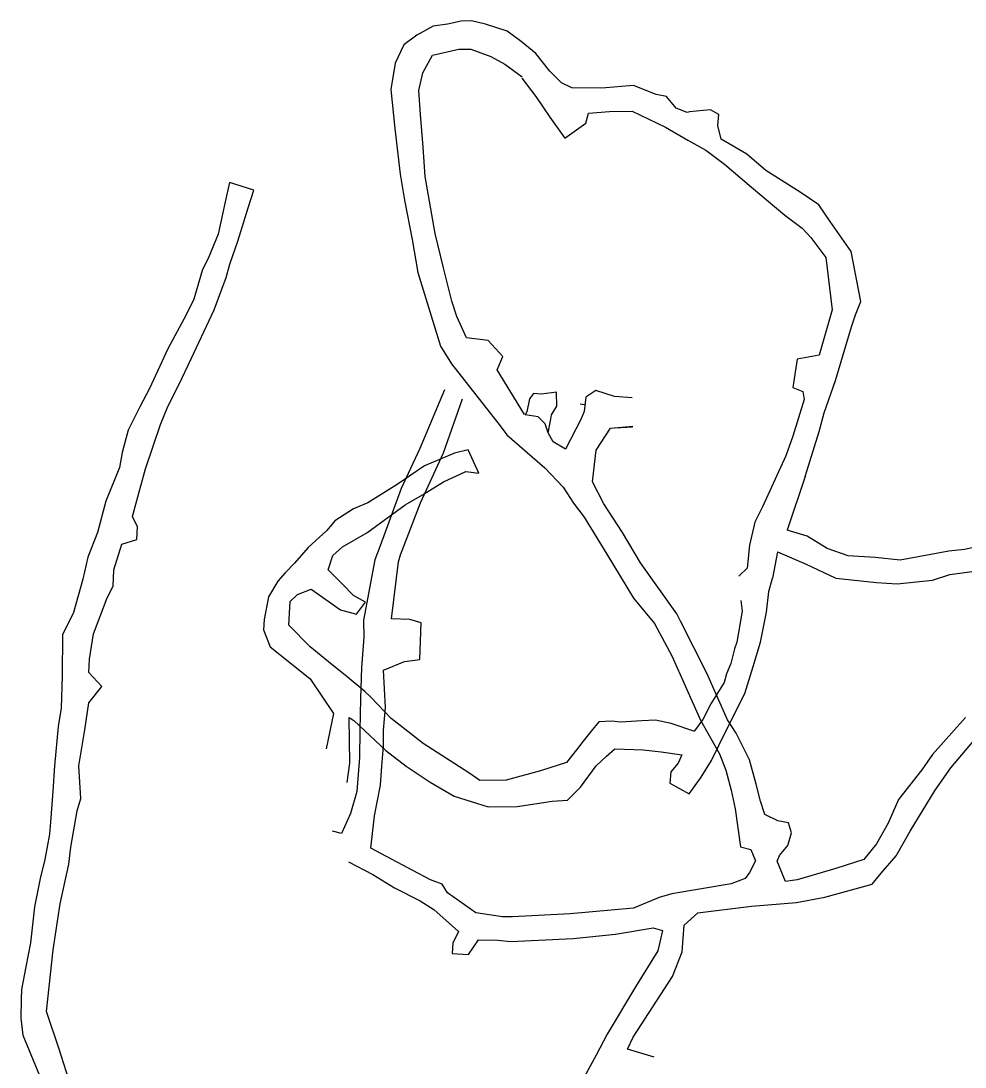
# Model space of a CAD drawing. Header units: metres. Extents: x 750344 to 750907, y 4168989 to 4169866.
# Drawn here: x 750405.5 to 750523, y 4169373.3 to 4169503.5 of the extents above; entities that cross this region are included whole.
import ezdxf

# ---------------------------------------------------------------- set-up
doc = ezdxf.new("R2010")
doc.units = ezdxf.units.M
doc.header["$MEASUREMENT"] = 0
doc.layers.add('kartal ocak', color=7, linetype='Continuous', lineweight=25)
doc.layers.add('Rüstem', color=140, linetype='Continuous')

msp = doc.modelspace()

# ---------------------------------------------------------------- linework, layer by layer
at = {"layer": 'kartal ocak'}
for p, q in [((750456.83, 4169502.81, 811.66), (750454.78, 4169501.71, 811.58)), ((750458.6, 4169503.08, 811.61), (750456.83, 4169502.81, 811.66)), ((750460.3, 4169503.45, 811.7), (750458.6, 4169503.08, 811.61)), ((750461.59, 4169503.47, 811.91), (750460.3, 4169503.45, 811.7)), ((750463.31, 4169503.08, 811.87), (750461.59, 4169503.47, 811.91)), ((750466.04, 4169502.2, 811.74), (750463.31, 4169503.08, 811.87)), ((750454.78, 4169501.71, 811.58), (750453.16, 4169500.47, 811.5)), ((750467.76, 4169500.91, 813.21), (750466.04, 4169502.2, 811.74)), ((750453.16, 4169500.47, 811.5), (750452.08, 4169498.23, 811.27)), ((750456.75, 4169499.22, 811.42), (750460, 4169499.96, 811.55)), ((750460, 4169499.96, 811.55), (750461.49, 4169499.97, 811.64)), ((750461.49, 4169499.97, 811.64), (750464, 4169499.03, 811.86)), ((750469.61, 4169499.41, 811.78), (750467.76, 4169500.91, 813.21)), ((750455.53, 4169497.02, 811.42), (750456.75, 4169499.22, 811.42)), ((750464, 4169499.03, 811.86), (750465.75, 4169498.09, 811.9)), ((750471.34, 4169497.21, 811.41), (750469.61, 4169499.41, 811.78)), ((750452.08, 4169498.23, 811.27), (750451.56, 4169494.92, 811.73)), ((750465.75, 4169498.09, 811.9), (750467.88, 4169496.5, 812.07)), ((750472.77, 4169495.76, 810.77), (750471.34, 4169497.21, 811.41)), ((750455.04, 4169494.82, 811.57), (750455.53, 4169497.02, 811.42)), ((750467.87, 4169496.36, 811.69), (750469.61, 4169494.06, 811.24)), ((750451.56, 4169494.92, 811.73), (750452.04, 4169490.07, 812.25)), ((750455.26, 4169491.81, 812.16), (750455.04, 4169494.82, 811.57)), ((750474.09, 4169495.16, 810.58), (750472.77, 4169495.76, 810.77)), ((750477.82, 4169495.1, 810.58), (750474.09, 4169495.16, 810.58)), ((750481.75, 4169495.43, 810.58), (750477.82, 4169495.1, 810.58)), ((750484.58, 4169494.29, 809.78), (750481.75, 4169495.43, 810.58)), ((750469.61, 4169494.06, 811.24), (750471.34, 4169491.47, 811)), ((750485.85, 4169494.08, 809.53), (750484.58, 4169494.29, 809.78)), ((750487.07, 4169492.62, 809.33), (750485.85, 4169494.08, 809.53)), ((750475.82, 4169490.73, 810.56), (750476.15, 4169491.98, 810.63)), ((750476.15, 4169491.98, 810.63), (750478.77, 4169492.19, 810.61)), ((750478.77, 4169492.19, 810.61), (750481.6, 4169492.23, 810.58)), ((750481.6, 4169492.23, 810.58), (750485.71, 4169490.25, 809.57)), ((750488.44, 4169492.06, 809.24), (750487.07, 4169492.62, 809.33)), ((750488.73, 4169492.15, 809.05), (750488.44, 4169492.06, 809.24)), ((750491.33, 4169492.41, 808.59), (750488.73, 4169492.15, 809.05)), ((750492.38, 4169491.82, 808.59), (750491.33, 4169492.41, 808.59)), ((750455.59, 4169487.75, 812.85), (750455.26, 4169491.81, 812.16)), ((750471.34, 4169491.47, 811), (750473.22, 4169488.87, 810.56)), ((750473.22, 4169488.87, 810.56), (750475.82, 4169490.73, 810.56)), ((750492.25, 4169490.45, 808.67), (750492.38, 4169491.82, 808.59)), ((750452.04, 4169490.07, 812.25), (750452.72, 4169484.4, 813.31)), ((750485.71, 4169490.25, 809.57), (750488.52, 4169488.62, 808.98)), ((750492.66, 4169488.74, 808.34), (750492.25, 4169490.45, 808.67)), ((750488.52, 4169488.62, 808.98), (750490.73, 4169487.39, 808.52)), ((750495.83, 4169486.89, 807.74), (750492.66, 4169488.74, 808.34)), ((750455.81, 4169484.1, 813.47), (750455.59, 4169487.75, 812.85)), ((750490.73, 4169487.39, 808.52), (750493.06, 4169485.66, 808.19)), ((750498.23, 4169484.85, 807.47), (750495.83, 4169486.89, 807.74)), ((750493.06, 4169485.66, 808.19), (750496.44, 4169482.8, 807.59)), ((750452.72, 4169484.4, 813.31), (750453.24, 4169481.15, 813.91)), ((750457.07, 4169477.03, 814.82), (750455.81, 4169484.1, 813.47)), ((750502.48, 4169482.15, 806.71), (750498.23, 4169484.85, 807.47)), ((750496.44, 4169482.8, 807.59), (750500.59, 4169479.29, 806.74)), ((750504.8, 4169480.57, 806.49), (750502.48, 4169482.15, 806.71)), ((750453.24, 4169481.15, 813.91), (750454.22, 4169476.26, 814.71)), ((750506.21, 4169478.5, 806.08), (750504.8, 4169480.57, 806.49)), ((750500.59, 4169479.29, 806.74), (750502.74, 4169477.67, 806.38)), ((750502.74, 4169477.67, 806.38), (750503.79, 4169476.52, 805.97)), ((750508.82, 4169474.79, 805.56), (750506.21, 4169478.5, 806.08)), ((750454.22, 4169476.26, 814.71), (750454.91, 4169472.15, 815.27)), ((750458.09, 4169472.74, 815.49), (750457.07, 4169477.03, 814.82)), ((750503.79, 4169476.52, 805.97), (750505.67, 4169474.03, 805.51)), ((750505.67, 4169474.03, 805.51), (750506.45, 4169467.52, 804.6)), ((750510.03, 4169468.57, 804.94), (750508.82, 4169474.79, 805.56)), ((750459.16, 4169468.61, 816.45), (750458.09, 4169472.74, 815.49)), ((750454.91, 4169472.15, 815.27), (750457.74, 4169462.98, 817.19)), ((750459.76, 4169466.69, 816.95), (750459.16, 4169468.61, 816.45)), ((750509.35, 4169466.91, 804.63), (750510.03, 4169468.57, 804.94)), ((750506.45, 4169467.52, 804.6), (750504.83, 4169461.88, 803.59)), ((750460.97, 4169464.02, 817.35), (750459.76, 4169466.69, 816.95)), ((750508.86, 4169465.4, 804.34), (750509.35, 4169466.91, 804.63)), ((750506.86, 4169458.74, 803.42), (750508.86, 4169465.4, 804.34)), ((750463.68, 4169463.69, 817.22), (750460.97, 4169464.02, 817.35)), ((750465.48, 4169461.72, 817.07), (750463.68, 4169463.69, 817.22)), ((750457.74, 4169462.98, 817.19), (750459.09, 4169460.81, 817.28)), ((750459.09, 4169460.81, 817.28), (750465.14, 4169453.08, 818.38)), ((750464.8, 4169460.03, 817.01), (750465.48, 4169461.72, 817.07)), ((750502.11, 4169461.39, 803.86), (750501.57, 4169457.86, 803.81)), ((750504.83, 4169461.88, 803.59), (750502.11, 4169461.39, 803.86)), ((750468.18, 4169454.5, 818.54), (750464.8, 4169460.03, 817.01)), ((750505.49, 4169454.68, 802.89), (750506.86, 4169458.74, 803.42)), ((750458.21, 4169457.57, 831.98), (750455.17, 4169450.24, 831.61)), ((750469.29, 4169457.09, 822.77), (750468.82, 4169456.45, 821.88)), ((750470.3, 4169457.02, 822.66), (750469.29, 4169457.09, 822.77)), ((750472.15, 4169457.26, 822.48), (750470.3, 4169457.02, 822.66)), ((750472.2, 4169455.51, 821.02), (750472.15, 4169457.26, 822.48)), ((750477.06, 4169457.47, 819.64), (750475.81, 4169456.63, 819.87)), ((750479.38, 4169456.71, 819.15), (750477.06, 4169457.47, 819.64)), ((750501.57, 4169457.86, 803.81), (750502.83, 4169457.35, 803.54)), ((750502.83, 4169457.35, 803.54), (750502.97, 4169456.36, 803.04)), ((750458.09, 4169449.73, 831.63), (750460.48, 4169456.43, 831.95)), ((750468.82, 4169456.45, 821.88), (750468.46, 4169454.84, 819.89)), ((750471.54, 4169454.47, 819.91), (750472.2, 4169455.51, 821.02)), ((750475.71, 4169455.7, 819.74), (750475.12, 4169455.78, 820.57)), ((750475.81, 4169456.63, 819.87), (750475.62, 4169454.85, 819.63)), ((750481.59, 4169456.55, 819.64), (750479.38, 4169456.71, 819.15)), ((750502.97, 4169456.36, 803.04), (750501.56, 4169451.78, 802.31)), ((750468.46, 4169454.84, 819.89), (750468.27, 4169454.43, 818.25)), ((750469.89, 4169454.21, 818.75), (750468.27, 4169454.43, 818.25)), ((750470.75, 4169453.31, 818.72), (750469.89, 4169454.21, 818.75)), ((750471.43, 4169453.71, 819.45), (750471.54, 4169454.47, 819.91)), ((750475.39, 4169454.36, 819.62), (750475.19, 4169453.86, 819.51)), ((750475.62, 4169454.85, 819.63), (750475.39, 4169454.36, 819.62)), ((750504.85, 4169452.38, 802.39), (750505.49, 4169454.68, 802.89)), ((750465.14, 4169453.08, 818.38), (750465.99, 4169451.95, 818.77)), ((750471.12, 4169452.21, 818.84), (750470.75, 4169453.31, 818.72)), ((750471.12, 4169452.21, 818.84), (750471.43, 4169453.71, 819.45)), ((750475.19, 4169453.86, 819.51), (750473.28, 4169450.17, 819.75)), ((750478.89, 4169452.8, 819.58), (750481.66, 4169453.05, 819.64)), ((750481.64, 4169452.92, 815.34), (750479.46, 4169452.77, 815.34)), ((750465.99, 4169451.95, 818.77), (750470.73, 4169447.85, 819.97)), ((750471.75, 4169451.11, 819.27), (750471.12, 4169452.21, 818.84)), ((750477.08, 4169450.04, 819.51), (750478.89, 4169452.8, 819.58)), ((750501.56, 4169451.78, 802.31), (750500.7, 4169449.34, 801.88)), ((750503.11, 4169446.77, 802.01), (750504.85, 4169452.38, 802.39)), ((750455.17, 4169450.24, 831.61), (750452.84, 4169445.27, 831.47)), ((750473.28, 4169450.17, 819.75), (750471.75, 4169451.11, 819.27)), ((750455.26, 4169443.51, 831.41), (750458.09, 4169449.73, 831.63)), ((750459.46, 4169449.66, 785.79), (750455.72, 4169448.09, 786.57)), ((750461.19, 4169450.1, 786.6), (750459.46, 4169449.66, 785.79)), ((750462.51, 4169447.19, 786.67), (750461.19, 4169450.1, 786.6)), ((750476.64, 4169446.13, 820.54), (750477.08, 4169450.04, 819.51)), ((750500.7, 4169449.34, 801.88), (750497.8, 4169442.99, 801.74)), ((750455.72, 4169448.09, 786.57), (750452.32, 4169445.76, 787.05)), ((750470.73, 4169447.85, 819.97), (750473.01, 4169445.43, 820.6)), ((750458.11, 4169446.1, 786.42), (750460.89, 4169447.38, 785.79)), ((750460.89, 4169447.38, 785.79), (750462.51, 4169447.19, 786.67)), ((750503.11, 4169446.77, 802.01), (750500.86, 4169440.11, 801.19)), ((750452.32, 4169445.76, 787.05), (750448.69, 4169443.51, 787.91)), ((750452.84, 4169445.27, 831.47), (750450.22, 4169438.16, 831.22)), ((750455.48, 4169444.48, 787.01), (750458.11, 4169446.1, 786.42)), ((750473.01, 4169445.43, 820.6), (750474.27, 4169443.47, 821.04)), ((750478.04, 4169443.37, 821.56), (750476.64, 4169446.13, 820.54)), ((750453.34, 4169443.27, 787.12), (750455.48, 4169444.48, 787.01)), ((750446.91, 4169442.75, 788.18), (750444.6, 4169441.27, 788.18)), ((750448.69, 4169443.51, 787.91), (750446.91, 4169442.75, 788.18)), ((750448.58, 4169439.76, 788.18), (750453.34, 4169443.27, 787.12)), ((750452.76, 4169437.03, 831.27), (750455.26, 4169443.51, 831.41)), ((750474.27, 4169443.47, 821.04), (750475.61, 4169441.71, 821.52)), ((750480.39, 4169439.82, 822.3), (750478.04, 4169443.37, 821.56)), ((750497.8, 4169442.99, 801.74), (750496.85, 4169441.11, 800.99)), ((750444.6, 4169441.27, 788.18), (750443.59, 4169440.05, 789.1)), ((750475.61, 4169441.71, 821.52), (750478.44, 4169437.13, 822.47)), ((750496.85, 4169441.11, 800.99), (750496.19, 4169438.22, 800.63)), ((750443.59, 4169440.05, 789.1), (750441.27, 4169437.94, 789.25)), ((750482.63, 4169436.02, 823.38), (750480.39, 4169439.82, 822.3)), ((750503.37, 4169439.35, 800.89), (750500.86, 4169440.11, 801.19)), ((750445.54, 4169438.01, 789.1), (750448.58, 4169439.76, 788.18)), ((750505.83, 4169437.8, 800.61), (750503.37, 4169439.35, 800.89)), ((750441.27, 4169437.94, 789.25), (750439.55, 4169435.99, 789.29)), ((750444.32, 4169436.95, 789.23), (750445.54, 4169438.01, 789.1)), ((750450.22, 4169438.16, 831.22), (750449.56, 4169436.42, 830.9)), ((750496.19, 4169438.22, 800.63), (750495.88, 4169435.38, 800.08)), ((750499.65, 4169437.39, 800.9), (750499.06, 4169434.12, 800.2)), ((750499.65, 4169437.39, 800.9), (750503.21, 4169435.85, 800.91)), ((750508.44, 4169436.9, 800.47), (750505.83, 4169437.8, 800.61)), ((750521, 4169437.49, 798.28), (750514.94, 4169436.38, 799.38)), ((750522.94, 4169437.7, 798.09), (750521, 4169437.49, 798.28)), ((750526.06, 4169438.39, 797.83), (750522.94, 4169437.7, 798.09)), ((750439.55, 4169435.99, 789.29), (750438.4, 4169434.78, 789.29)), ((750443.75, 4169435.16, 788.92), (750444.32, 4169436.95, 789.23)), ((750449.56, 4169436.42, 830.9), (750448.16, 4169428.89, 831.24)), ((750451.65, 4169429.05, 831.09), (750452.51, 4169436.16, 830.94)), ((750452.51, 4169436.16, 830.94), (750452.76, 4169437.03, 831.27)), ((750478.44, 4169437.13, 822.47), (750481.76, 4169431.65, 824.02)), ((750487.14, 4169429.67, 824.89), (750482.63, 4169436.02, 823.38)), ((750511.81, 4169436.7, 799.82), (750508.44, 4169436.9, 800.47)), ((750514.94, 4169436.38, 799.38), (750511.81, 4169436.7, 799.82)), ((750438.4, 4169434.78, 789.29), (750437.49, 4169433.75, 789.3)), ((750445.51, 4169433.44, 788.94), (750443.75, 4169435.16, 788.92)), ((750495.88, 4169435.38, 800.08), (750494.87, 4169434.36, 799.73)), ((750503.21, 4169435.85, 800.91), (750506.92, 4169434.12, 800.55)), ((750518.93, 4169433.86, 798.55), (750521.12, 4169434.6, 798.47)), ((750521.12, 4169434.6, 798.47), (750524.46, 4169435.02, 798.03)), ((750437.49, 4169433.75, 789.3), (750436.34, 4169431.8, 789.34)), ((750446.89, 4169431.95, 788.82), (750445.51, 4169433.44, 788.94)), ((750498.59, 4169432.47, 799.88), (750499.06, 4169434.12, 800.2)), ((750506.92, 4169434.12, 800.55), (750511.98, 4169433.6, 799.84)), ((750511.98, 4169433.6, 799.84), (750514.56, 4169433.41, 799.57)), ((750514.56, 4169433.41, 799.57), (750518.93, 4169433.86, 798.55)), ((750439.01, 4169431.24, 789.36), (750439.95, 4169432.1, 789.26)), ((750439.95, 4169432.1, 789.26), (750441.64, 4169432.74, 789.18)), ((750441.64, 4169432.74, 789.18), (750445.3, 4169430.19, 788.91)), ((750498.28, 4169429.91, 799.2), (750498.59, 4169432.47, 799.88)), ((750436.34, 4169431.8, 789.34), (750435.79, 4169429, 789.2)), ((750438.84, 4169428.29, 790.53), (750439.01, 4169431.24, 789.36)), ((750448.38, 4169431.12, 789.11), (750446.89, 4169431.95, 788.82)), ((750447.26, 4169429.63, 789.11), (750448.38, 4169431.12, 789.11)), ((750481.76, 4169431.65, 824.02), (750484.35, 4169428.5, 824.85)), ((750495.11, 4169431.34, 799.39), (750495.28, 4169430, 799.54)), ((750445.3, 4169430.19, 788.91), (750447.26, 4169429.63, 789.11)), ((750487.64, 4169428.7, 825.11), (750487.14, 4169429.67, 824.89)), ((750495.28, 4169430, 799.54), (750494.61, 4169426.16, 798.53)), ((750497.56, 4169426.17, 798.53), (750498.28, 4169429.91, 799.2)), ((750435.79, 4169429, 789.2), (750435.71, 4169427.71, 789.2)), ((750441.51, 4169425.6, 790.34), (750438.84, 4169428.29, 790.53)), ((750448.16, 4169428.89, 831.24), (750448.2, 4169426.79, 830.83)), ((750453.93, 4169428.98, 830.88), (750451.65, 4169429.05, 831.09)), ((750455.34, 4169428.58, 831.06), (750453.93, 4169428.98, 830.88)), ((750455.17, 4169424, 830.89), (750455.34, 4169428.58, 831.06)), ((750484.35, 4169428.5, 824.85), (750486.53, 4169424.48, 825.78)), ((750490.86, 4169422.29, 826.31), (750487.64, 4169428.7, 825.11)), ((750435.71, 4169427.71, 789.2), (750436.53, 4169425.6, 790.54)), ((750448.2, 4169426.79, 830.83), (750447.9, 4169423.01, 830.83)), ((750436.53, 4169425.6, 790.54), (750439.59, 4169423.13, 790.22)), ((750444.27, 4169423.36, 790.28), (750441.51, 4169425.6, 790.34)), ((750494.61, 4169426.16, 798.53), (750494.32, 4169425.32, 798.26)), ((750496.65, 4169423.12, 798.11), (750497.56, 4169426.17, 798.53)), ((750486.53, 4169424.48, 825.78), (750488.2, 4169420.64, 826.43)), ((750494.32, 4169425.32, 798.26), (750493.84, 4169423.5, 798.11)), ((750439.59, 4169423.13, 790.22), (750441.52, 4169421.61, 790.12)), ((750445.86, 4169422.06, 790.11), (750444.27, 4169423.36, 790.28)), ((750447.9, 4169423.01, 830.83), (750447.77, 4169419.17, 830.55)), ((750450.64, 4169422.66, 830.88), (750453.27, 4169423.74, 830.83)), ((750453.27, 4169423.74, 830.83), (750455.17, 4169424, 830.89)), ((750493.84, 4169423.5, 798.11), (750493.31, 4169422.22, 797.98)), ((750495.58, 4169419.79, 797.56), (750496.65, 4169423.12, 798.11)), ((750441.52, 4169421.61, 790.12), (750444.4, 4169417.29, 790.46)), ((750448.33, 4169420.01, 791.1), (750445.86, 4169422.06, 790.11)), ((750450.88, 4169418.03, 830.65), (750450.64, 4169422.66, 830.88)), ((750493.46, 4169416.51, 827.38), (750490.86, 4169422.29, 826.31)), ((750493.31, 4169422.22, 797.98), (750493.01, 4169421.16, 797.47)), ((750488.2, 4169420.64, 826.43), (750490.08, 4169416.45, 827.14)), ((750493.01, 4169421.16, 797.47), (750491.35, 4169418.47, 796.97)), ((750447.77, 4169419.17, 830.55), (750447.69, 4169415.16, 830.48)), ((750449.06, 4169419.31, 791.32), (750448.33, 4169420.01, 791.1)), ((750451.61, 4169416.65, 791.34), (750449.06, 4169419.31, 791.32)), ((750493.28, 4169415.18, 796.9), (750495.58, 4169419.79, 797.56)), ((750450.62, 4169415.21, 830.46), (750450.88, 4169418.03, 830.65)), ((750491.35, 4169418.47, 796.97), (750490.38, 4169416.52, 796.76)), ((750444.4, 4169417.29, 790.46), (750443.51, 4169412.87, 790.38)), ((750446.36, 4169416.78, 790.79), (750446.94, 4169416.41, 791.08)), ((750446.46, 4169411.09, 790.46), (750446.36, 4169416.78, 790.79)), ((750446.94, 4169416.41, 791.08), (750450.91, 4169412.68, 791.48)), ((750453.08, 4169415.5, 791.75), (750451.61, 4169416.65, 791.34)), ((750482.78, 4169416.37, 795.45), (750480.13, 4169416.19, 794.97)), ((750484.49, 4169416.45, 795.72), (750482.78, 4169416.37, 795.45)), ((750486.43, 4169416.04, 796.55), (750484.49, 4169416.45, 795.72)), ((750490.38, 4169416.52, 796.76), (750489.33, 4169415.12, 795.8)), ((750490.08, 4169416.45, 827.14), (750492.44, 4169412.26, 828.17)), ((750494.5, 4169414.83, 827.92), (750493.46, 4169416.51, 827.38)), ((750523.06, 4169416.79, 828.11), (750518.97, 4169412.17, 828.39)), ((750447.69, 4169415.16, 830.48), (750447.64, 4169411.81, 830.22)), ((750450.62, 4169413.24, 830.42), (750450.62, 4169415.21, 830.46)), ((750455.58, 4169413.55, 792.25), (750453.08, 4169415.5, 791.75)), ((750476.49, 4169415.07, 794.6), (750475.49, 4169413.84, 794.77)), ((750477.45, 4169416.23, 794.85), (750476.49, 4169415.07, 794.6)), ((750479.03, 4169416.35, 794.87), (750477.45, 4169416.23, 794.85)), ((750480.13, 4169416.19, 794.97), (750479.03, 4169416.35, 794.87)), ((750489.36, 4169415.04, 796.49), (750486.43, 4169416.04, 796.55)), ((750491.44, 4169411.43, 796.8), (750493.28, 4169415.18, 796.9)), ((750475.49, 4169413.84, 794.77), (750474.65, 4169412.75, 795.11)), ((750496.17, 4169411.52, 828.52), (750494.5, 4169414.83, 827.92)), ((750521.21, 4169410.52, 828.4), (750524.9, 4169414.82, 828.18)), ((750450.42, 4169410.75, 830.22), (750450.62, 4169413.24, 830.42)), ((750450.91, 4169412.68, 791.48), (750453.47, 4169410.71, 792.25)), ((750461.27, 4169409.91, 793.04), (750455.58, 4169413.55, 792.25)), ((750474.65, 4169412.75, 795.11), (750473.4, 4169411.19, 794.61)), ((750478.4, 4169411.96, 794.67), (750479.42, 4169412.87, 794.73)), ((750479.42, 4169412.87, 794.73), (750482.93, 4169412.75, 796.55)), ((750482.93, 4169412.75, 796.55), (750485.19, 4169412.52, 796.55)), ((750485.19, 4169412.52, 796.55), (750487.75, 4169412.13, 796.29)), ((750447.64, 4169411.81, 830.22), (750447.32, 4169407.56, 830.14)), ((750473.4, 4169411.19, 794.61), (750470.17, 4169410.13, 794.31)), ((750477.09, 4169410.79, 794.75), (750478.4, 4169411.96, 794.67)), ((750487.75, 4169412.13, 796.29), (750487.29, 4169411.12, 796.07)), ((750490.16, 4169409.36, 796.09), (750491.44, 4169411.43, 796.8)), ((750492.44, 4169412.26, 828.17), (750493.23, 4169410.23, 828.46)), ((750496.99, 4169408.5, 828.84), (750496.17, 4169411.52, 828.52)), ((750518.97, 4169412.17, 828.39), (750517.63, 4169410.26, 828.41)), ((750446.1, 4169408.68, 790.73), (750446.46, 4169411.09, 790.46)), ((750450.27, 4169408.38, 830.27), (750450.42, 4169410.75, 830.22)), ((750453.47, 4169410.71, 792.25), (750456.45, 4169408.74, 792.68)), ((750462.62, 4169408.95, 793.32), (750461.27, 4169409.91, 793.04)), ((750470.17, 4169410.13, 794.31), (750465.9, 4169408.99, 793.78)), ((750475.14, 4169408.13, 794.31), (750477.09, 4169410.79, 794.75)), ((750486.38, 4169410.01, 795.6), (750486.28, 4169408.61, 795.6)), ((750487.29, 4169411.12, 796.07), (750486.38, 4169410.01, 795.6)), ((750493.23, 4169410.23, 828.46), (750493.89, 4169407.76, 828.77)), ((750517.63, 4169410.26, 828.41), (750514.73, 4169406.6, 828.81)), ((750519.29, 4169407.74, 828.88), (750521.21, 4169410.52, 828.4)), ((750456.45, 4169408.74, 792.68), (750459.43, 4169406.99, 792.74)), ((750465.9, 4169408.99, 793.78), (750462.62, 4169408.95, 793.32)), ((750486.28, 4169408.61, 795.6), (750488.66, 4169407.29, 795.6)), ((750488.66, 4169407.29, 795.6), (750490.16, 4169409.36, 796.09)), ((750447.32, 4169407.56, 830.14), (750446.53, 4169404.85, 829.85)), ((750449.53, 4169404.53, 830.08), (750450.27, 4169408.38, 830.27)), ((750473.52, 4169406.5, 794.36), (750475.14, 4169408.13, 794.31)), ((750493.89, 4169407.76, 828.77), (750494.4, 4169405.41, 829.14)), ((750497.55, 4169406.39, 829.24), (750496.99, 4169408.5, 828.84)), ((750516.18, 4169402.64, 828.9), (750519.29, 4169407.74, 828.88)), ((750459.43, 4169406.99, 792.74), (750463.68, 4169405.68, 793.32)), ((750467.26, 4169405.72, 793.78), (750471.62, 4169406.39, 794.2)), ((750471.62, 4169406.39, 794.2), (750473.52, 4169406.5, 794.36)), ((750498.1, 4169404.73, 829.61), (750497.55, 4169406.39, 829.24)), ((750514.73, 4169406.6, 828.81), (750513.43, 4169403.65, 828.9)), ((750446.53, 4169404.85, 829.85), (750445.42, 4169402.35, 829.97)), ((750463.68, 4169405.68, 793.32), (750467.26, 4169405.72, 793.78)), ((750494.4, 4169405.41, 829.14), (750495.04, 4169400.7, 829.85)), ((750499.7, 4169403.94, 829.68), (750498.1, 4169404.73, 829.61)), ((750449.05, 4169400.54, 829.76), (750449.53, 4169404.53, 830.08)), ((750501.05, 4169403.67, 829.92), (750499.7, 4169403.94, 829.68)), ((750501.39, 4169402.42, 829.95), (750501.05, 4169403.67, 829.92)), ((750513.43, 4169403.65, 828.9), (750512, 4169401.08, 828.95)), ((750445.42, 4169402.35, 829.97), (750444.29, 4169402.66, 830.21)), ((750500.95, 4169400.86, 829.97), (750501.39, 4169402.42, 829.95)), ((750514.42, 4169399.57, 828.97), (750516.18, 4169402.64, 828.9)), ((750499.93, 4169399.63, 829.6), (750500.95, 4169400.86, 829.97)), ((750512, 4169401.08, 828.95), (750510.41, 4169399.11, 828.94)), ((750451, 4169399.48, 829.84), (750449.05, 4169400.54, 829.76)), ((750454.29, 4169397.75, 829.63), (750451, 4169399.48, 829.84)), ((750495.04, 4169400.7, 829.85), (750496.36, 4169400.35, 829.86)), ((750496.36, 4169400.35, 829.86), (750496.92, 4169398.94, 829.65)), ((750499.61, 4169398.9, 829.59), (750499.93, 4169399.63, 829.6)), ((750512.55, 4169397.4, 829.02), (750514.42, 4169399.57, 828.97)), ((750446.3, 4169398.84, 829.68), (750449.31, 4169397.27, 829.71)), ((750496.92, 4169398.94, 829.65), (750496.19, 4169397.5, 829.44)), ((750500.64, 4169396.36, 829.33), (750499.61, 4169398.9, 829.59)), ((750510.41, 4169399.11, 828.94), (750506.92, 4169398, 829.21)), ((750449.31, 4169397.27, 829.71), (750452.01, 4169395.59, 829.34)), ((750456.48, 4169396.59, 829.31), (750454.29, 4169397.75, 829.63)), ((750496.19, 4169397.5, 829.44), (750495.66, 4169396.75, 829.54)), ((750506.92, 4169398, 829.21), (750502.12, 4169396.59, 829.4)), ((750511.46, 4169396.06, 829.17), (750512.55, 4169397.4, 829.02)), ((750452.01, 4169395.59, 829.34), (750455.21, 4169393.99, 829.31)), ((750457.94, 4169396.06, 829.82), (750456.48, 4169396.59, 829.31)), ((750458.6, 4169394.98, 829.64), (750457.94, 4169396.06, 829.82)), ((750493.89, 4169396.09, 829.5), (750486.5, 4169394.84, 829.78)), ((750495.66, 4169396.75, 829.54), (750493.89, 4169396.09, 829.5)), ((750502.12, 4169396.59, 829.4), (750500.64, 4169396.36, 829.33)), ((750505.55, 4169394.43, 829.4), (750511.46, 4169396.06, 829.17)), ((750462.14, 4169392.5, 829.61), (750458.6, 4169394.98, 829.64)), ((750484.96, 4169394.4, 829.86), (750481.74, 4169393.05, 829.48)), ((750486.5, 4169394.84, 829.78), (750484.96, 4169394.4, 829.86)), ((750502.03, 4169393.76, 829.52), (750505.55, 4169394.43, 829.4)), ((750455.21, 4169393.99, 829.31), (750456.91, 4169392.89, 829.45)), ((750481.74, 4169393.05, 829.48), (750473.87, 4169392.36, 829.57)), ((750489.74, 4169392.47, 829.75), (750496.44, 4169393.3, 829.58)), ((750496.44, 4169393.3, 829.58), (750502.03, 4169393.76, 829.52)), ((750456.91, 4169392.89, 829.45), (750459.98, 4169390.17, 829.89)), ((750465.43, 4169392, 829.62), (750462.14, 4169392.5, 829.61)), ((750466.71, 4169391.97, 829.6), (750465.43, 4169392, 829.62)), ((750473.87, 4169392.36, 829.57), (750466.71, 4169391.97, 829.6)), ((750488.03, 4169390.93, 829.76), (750489.74, 4169392.47, 829.75)), ((750479.51, 4169389.83, 829.4), (750484.2, 4169390.6, 829.45)), ((750484.2, 4169390.6, 829.45), (750485.35, 4169390.29, 829.77)), ((750487.82, 4169387.64, 829.7), (750488.03, 4169390.93, 829.76)), ((750459.98, 4169390.17, 829.89), (750459.25, 4169388.69, 829.86)), ((750461.21, 4169387.3, 829.93), (750462.45, 4169389.13, 829.96)), ((750462.45, 4169389.13, 829.96), (750464.87, 4169389.07, 829.57)), ((750464.87, 4169389.07, 829.57), (750466.48, 4169388.92, 829.6)), ((750466.48, 4169388.92, 829.6), (750474.24, 4169389.3, 829.7)), ((750474.24, 4169389.3, 829.7), (750479.51, 4169389.83, 829.4)), ((750485.35, 4169390.29, 829.77), (750484.76, 4169387.77, 829.72)), ((750459.25, 4169388.69, 829.86), (750459.2, 4169387.42, 829.91)), ((750484.76, 4169387.77, 829.72), (750482.01, 4169383.26, 829.78)), ((750459.2, 4169387.42, 829.91), (750461.21, 4169387.3, 829.93)), ((750486.58, 4169384.54, 829.82), (750487.82, 4169387.64, 829.7)), ((750481.69, 4169377, 829.94), (750486.58, 4169384.54, 829.82)), ((750482.01, 4169383.26, 829.78), (750478.47, 4169377.37, 829.85)), ((750478.47, 4169377.37, 829.85), (750477.12, 4169374.75, 829.95)), ((750481.01, 4169375.53, 829.81), (750481.69, 4169377, 829.94)), ((750477.12, 4169374.75, 829.95), (750474.87, 4169370.65, 829.9)), ((750484.33, 4169374.53, 830.12), (750481.01, 4169375.53, 829.81))]:
    msp.add_line(p, q, dxfattribs=at)
msp.add_point((750484.76, 4169387.77, 829.72), dxfattribs=at)
at = {"layer": 'Rüstem'}
for p, q in [((750431.46, 4169483.37, 878.35), (750430.93, 4169480.97, 878.35)), ((750434.52, 4169482.42, 878.35), (750431.46, 4169483.37, 878.35)), ((750433.81, 4169480.22, 878.35), (750434.52, 4169482.42, 878.35)), ((750430.93, 4169480.97, 878.35), (750430.06, 4169476.94, 879.35)), ((750432.5, 4169476.05, 879.25), (750433.81, 4169480.22, 878.35)), ((750430.06, 4169476.94, 879.35), (750428.83, 4169473.89, 879.73)), ((750431.51, 4169473.18, 879.7), (750432.5, 4169476.05, 879.25)), ((750428.83, 4169473.89, 879.73), (750428.13, 4169472.52, 880.55)), ((750428.13, 4169472.52, 880.55), (750427.06, 4169468.83, 880.76)), ((750431.08, 4169471.52, 880.46), (750431.51, 4169473.18, 879.7)), ((750429.56, 4169467.51, 880.76), (750431.08, 4169471.52, 880.46)), ((750427.06, 4169468.83, 880.76), (750426.09, 4169466.91, 880.74)), ((750426.72, 4169461.41, 880.28), (750429.56, 4169467.51, 880.76)), ((750426.09, 4169466.91, 880.74), (750423.79, 4169462.65, 880.29)), ((750423.79, 4169462.65, 880.29), (750421.51, 4169457.73, 880.14)), ((750425.16, 4169458.17, 880.25), (750426.72, 4169461.41, 880.28)), ((750423.81, 4169455.5, 880.09), (750425.16, 4169458.17, 880.25)), ((750421.51, 4169457.73, 880.14), (750420.27, 4169455.37, 880.17)), ((750422.88, 4169453.25, 880.22), (750423.81, 4169455.5, 880.09)), ((750420.27, 4169455.37, 880.17), (750418.85, 4169452.54, 880.25)), ((750421.01, 4169447.73, 880.27), (750422.88, 4169453.25, 880.22)), ((750418.85, 4169452.54, 880.25), (750418.11, 4169449.77, 880.22)), ((750418.11, 4169449.77, 880.22), (750417.8, 4169447.9, 880.57)), ((750417.8, 4169447.9, 880.57), (750416.1, 4169443.71, 880.32)), ((750419.94, 4169443.78, 880.23), (750421.01, 4169447.73, 880.27)), ((750416.1, 4169443.71, 880.32), (750415.04, 4169439.79, 880.75)), ((750419.41, 4169441.81, 880.02), (750419.94, 4169443.78, 880.23)), ((750420.05, 4169440.51, 880.15), (750419.41, 4169441.81, 880.02)), ((750419.96, 4169438.92, 880.02), (750420.05, 4169440.51, 880.15)), ((750415.04, 4169439.79, 880.75), (750413.86, 4169436.75, 880.44)), ((750418.1, 4169438.36, 880.39), (750419.96, 4169438.92, 880.02)), ((750417.1, 4169435.18, 880.04), (750418.1, 4169438.36, 880.39)), ((750413.86, 4169436.75, 880.44), (750413.24, 4169433.98, 880.04)), ((750417.01, 4169433.13, 880.04), (750417.1, 4169435.18, 880.04)), ((750413.24, 4169433.98, 880.04), (750412.08, 4169429.86, 879.9)), ((750416.26, 4169431.69, 879.9), (750417.01, 4169433.13, 880.04)), ((750414.54, 4169427.21, 879.9), (750416.26, 4169431.69, 879.9)), ((750412.08, 4169429.86, 879.9), (750410.71, 4169427.09, 879.7)), ((750410.71, 4169427.09, 879.7), (750410.65, 4169422, 879.73)), ((750414.05, 4169424.04, 880.02), (750414.54, 4169427.21, 879.9)), ((750413.98, 4169422.39, 879.73), (750414.05, 4169424.04, 880.02)), ((750410.65, 4169422, 879.73), (750410.52, 4169417.94, 879.94)), ((750415.6, 4169420.64, 880.35), (750413.98, 4169422.39, 879.73)), ((750413.98, 4169418.61, 879.92), (750415.6, 4169420.64, 880.35)), ((750410.52, 4169417.94, 879.94), (750410.15, 4169415.65, 879.88)), ((750413.47, 4169415.27, 880.27), (750413.98, 4169418.61, 879.92)), ((750410.15, 4169415.65, 879.88), (750409.69, 4169410.76, 879.8)), ((750412.75, 4169410.78, 879.73), (750413.47, 4169415.27, 880.27)), ((750409.69, 4169410.76, 879.8), (750409.5, 4169407.64, 881.11)), ((750412.99, 4169406.72, 879.43), (750412.75, 4169410.78, 879.73)), ((750409.5, 4169407.63, 879.43), (750409.2, 4169403.78, 879.43)), ((750412.53, 4169405.16, 879.68), (750412.99, 4169406.72, 879.43)), ((750411.75, 4169400.67, 879.78), (750412.53, 4169405.16, 879.68)), ((750409.2, 4169403.78, 879.43), (750409.1, 4169402.26, 879.75)), ((750409.1, 4169402.26, 879.75), (750408.49, 4169399.1, 879.89)), ((750411.47, 4169398.54, 879.89), (750411.75, 4169400.67, 879.78)), ((750408.49, 4169399.1, 879.89), (750407.91, 4169396.76, 880.27)), ((750410.39, 4169393.58, 880.09), (750411.47, 4169398.54, 879.89)), ((750407.91, 4169396.76, 880.27), (750407.22, 4169393.23, 880.09)), ((750407.22, 4169393.23, 880.09), (750406.7, 4169388.73, 881.11)), ((750409.54, 4169387.88, 880.99), (750410.39, 4169393.58, 880.09)), ((750406.7, 4169388.73, 881.11), (750406.14, 4169385.77, 881.4)), ((750409.02, 4169383.29, 881.75), (750409.54, 4169387.88, 880.99)), ((750406.14, 4169385.77, 881.4), (750405.58, 4169382.96, 881.65)), ((750405.58, 4169382.96, 881.65), (750405.55, 4169381.75, 882.25)), ((750408.72, 4169380.22, 882.2), (750409.02, 4169383.29, 881.75)), ((750405.55, 4169381.75, 882.25), (750405.53, 4169379.36, 882.2)), ((750410.3, 4169375.52, 883.09), (750408.72, 4169380.22, 882.2)), ((750405.53, 4169379.36, 882.2), (750405.77, 4169377.27, 882.5)), ((750405.77, 4169377.27, 882.5), (750409.03, 4169369.39, 883.66)), ((750411.43, 4169371.85, 883.48), (750410.3, 4169375.52, 883.09))]:
    msp.add_line(p, q, dxfattribs=at)

doc.saveas('drawing.dxf')
